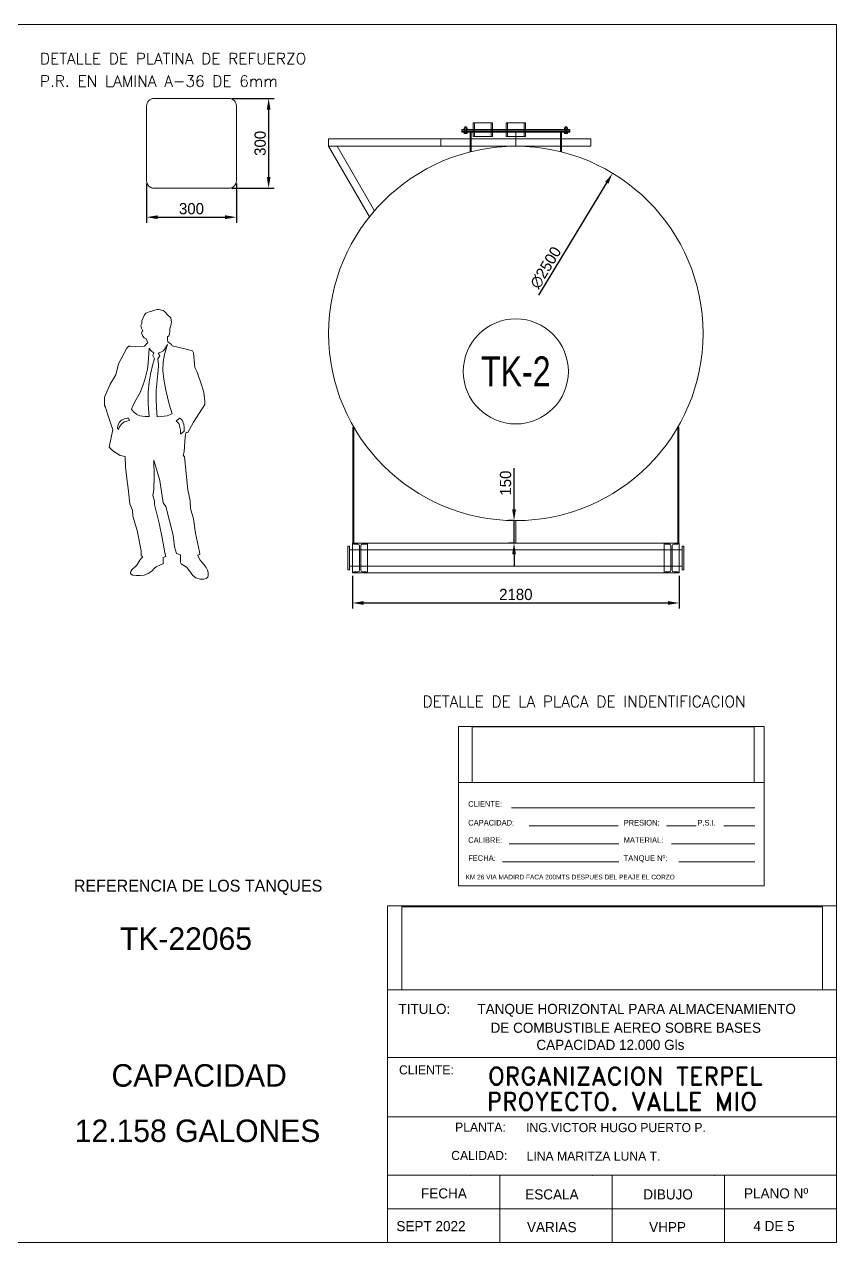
# Model space of a CAD drawing. Header units: millimetres. Extents: x 328839 to 396304, y 3800 to 39483.
# Drawn here: x 339403 to 344826, y 13581 to 21718 of the extents above; entities that cross this region are included whole.
import ezdxf
from ezdxf.enums import TextEntityAlignment as Align

# ---------------------------------------------------------------- set-up
doc = ezdxf.new("R2010")
doc.units = ezdxf.units.MM
doc.linetypes.add('ACAD_ISO02W100', pattern=[15, 12, -3])
for name, color, linetype, lineweight in [('COTA', 2, 'Continuous', 9), ('cotas', 2, 'Continuous', 13), ('dibujo', 7, 'Continuous', 20), ('FIBRA', 3, 'Continuous', 20), ('invisible', 6, 'ACAD_ISO02W100', 9), ('ipe 200', 3, 'Continuous', 9), ('texto', 7, 'Continuous', 18)]:
    doc.layers.add(name, color=color, linetype=linetype, lineweight=lineweight)
doc.styles.add('ROMAND', font='romand')
doc.dimstyles.new('ISO-25', dxfattribs={"dimtxt": 75, "dimasz": 75, "dimexe": 37.5, "dimexo": 18.75, "dimgap": 19, "dimtad": 1, "dimtxsty": 'Standard', "dimcen": 75, "dimadec": 0, "dimazin": 0, "dimtfac": 1, "dimtmove": 0, "dimatfit": 3, "dimfxl": 1, "dimarcsym": 0})
picture_1 = doc.add_image_def('image1.jpg', size_in_pixel=(1415, 280))

# ---------------------------------------------------------------- blocks, each defined once
blk = doc.blocks.new('*D259')
at = {"layer": 'COTA', "color": 0, "lineweight": -2, "transparency": 16777216}
for p, q in [((340218.6, 20654.5), (340218.6, 20392.5)), ((340818.6, 20654.5), (340818.6, 20392.5)), ((340293.6, 20430), (340743.6, 20430))]:
    blk.add_line(p, q, dxfattribs=at)
at = {"layer": 'COTA', "color": 0, "transparency": 16777216}
for points in [[(340293.6, 20442.5), (340293.6, 20417.5), (340218.6, 20430)], [(340743.6, 20442.5), (340743.6, 20417.5), (340818.6, 20430)]]:
    blk.add_solid(points, dxfattribs=at)
at = {"layer": 'Defpoints', "color": 0, "transparency": 16777216}
for p in [(340218.6, 20673.2), (340818.6, 20673.2), (340818.6, 20430)]:
    blk.add_point(p, dxfattribs=at)
at = {"layer": 'COTA', "color": 0, "transparency": 16777216, "insert": (340518.6, 20486.5), "char_height": 75, "attachment_point": 5}
blk.add_mtext('300', dxfattribs=at)
blk = doc.blocks.new('*D260')
at = {"layer": 'COTA', "color": 0, "lineweight": -2, "transparency": 16777216}
for p, q in [((340787.3, 21223.2), (341071.4, 21223.2)), ((341033.9, 21148.2), (341033.9, 20698.2)), ((340787.3, 20623.2), (341071.4, 20623.2))]:
    blk.add_line(p, q, dxfattribs=at)
at = {"layer": 'COTA', "color": 0, "transparency": 16777216}
for points in [[(341021.4, 21148.2), (341046.4, 21148.2), (341033.9, 21223.2)], [(341021.4, 20698.2), (341046.4, 20698.2), (341033.9, 20623.2)]]:
    blk.add_solid(points, dxfattribs=at)
at = {"layer": 'Defpoints', "color": 0, "transparency": 16777216}
for p in [(340768.6, 21223.2), (340768.6, 20623.2), (341033.9, 20623.2)]:
    blk.add_point(p, dxfattribs=at)
at = {"layer": 'COTA', "color": 0, "transparency": 16777216, "insert": (340977.4, 20923.2), "char_height": 75, "attachment_point": 5, "rotation": 90}
blk.add_mtext('300', dxfattribs=at)
blk = doc.blocks.new('*D275')
at = {"layer": 'cotas', "color": 0, "lineweight": -2, "transparency": 16777216}
blk.add_line((342838.3, 19908.6), (343291.7, 20659.5), dxfattribs=at)
at = {"layer": 'cotas', "color": 0, "transparency": 16777216}
blk.add_solid([(343281, 20666), (343302.4, 20653.1), (343330.5, 20723.7)], dxfattribs=at)
at = {"layer": 'Defpoints', "color": 0, "transparency": 16777216}
for p in [(343330.5, 20723.7), (342038.3, 18583.6)]:
    blk.add_point(p, dxfattribs=at)
at = {"layer": 'cotas', "color": 0, "transparency": 16777216, "insert": (342883.8, 20093.2), "char_height": 75, "attachment_point": 5, "rotation": 58.87776}
blk.add_mtext('∅2500', dxfattribs=at)
blk = doc.blocks.new('*D276')
at = {"layer": 'COTA', "color": 0, "lineweight": -2, "transparency": 16777216}
for p, q in [((341594.4, 18034.9), (341594.4, 17815.8)), ((343774.4, 18034.9), (343774.4, 17815.8)), ((341669.4, 17853.3), (343699.4, 17853.3))]:
    blk.add_line(p, q, dxfattribs=at)
at = {"layer": 'COTA', "color": 0, "transparency": 16777216}
for points in [[(341669.4, 17865.8), (341669.4, 17840.8), (341594.4, 17853.3)], [(343699.4, 17865.8), (343699.4, 17840.8), (343774.4, 17853.3)]]:
    blk.add_solid(points, dxfattribs=at)
at = {"layer": 'Defpoints', "color": 0, "transparency": 16777216}
for p in [(341594.4, 18053.7), (343774.4, 18053.7), (343774.4, 17853.3)]:
    blk.add_point(p, dxfattribs=at)
at = {"layer": 'COTA', "color": 0, "transparency": 16777216, "insert": (342684.4, 17909.8), "char_height": 75, "attachment_point": 5}
blk.add_mtext('2180', dxfattribs=at)
blk = doc.blocks.new('*D277')
at = {"layer": 'COTA', "color": 0, "lineweight": -2, "transparency": 16777216}
for p, q in [((342672.6, 18478.7), (342672.6, 18754.2)), ((342665.7, 18403.7), (342635.1, 18403.7)), ((342672.6, 18253.7), (342672.6, 18403.7)), ((342665.7, 18253.7), (342635.1, 18253.7)), ((342672.6, 18178.7), (342672.6, 18103.7))]:
    blk.add_line(p, q, dxfattribs=at)
at = {"layer": 'COTA', "color": 0, "transparency": 16777216}
for points in [[(342660.1, 18478.7), (342685.1, 18478.7), (342672.6, 18403.7)], [(342660.1, 18178.7), (342685.1, 18178.7), (342672.6, 18253.7)]]:
    blk.add_solid(points, dxfattribs=at)
at = {"layer": 'Defpoints', "color": 0, "transparency": 16777216}
for p in [(342672.6, 18403.7), (342684.4, 18403.7), (342684.4, 18253.7)]:
    blk.add_point(p, dxfattribs=at)
at = {"layer": 'COTA', "color": 0, "transparency": 16777216, "insert": (342616.1, 18653.9), "char_height": 75, "attachment_point": 5, "rotation": 90}
blk.add_mtext('150', dxfattribs=at)
blk = doc.blocks.new('hombre')
at = {"color": 0, "linetype": 'Continuous'}
for points in [[(-7.61, 8.02), (-8.65, 8.49), (-8.65, 11.77), (-11.37, 25.36), (-14.19, 34.92), (-14.46, 38.98), (-16.3, 43.31), (-17.38, 53.5), (-18.15, 60.08), (-19.15, 67.89), (-19.42, 74.87), (-22.74, 75.51), (-27.64, 78.53), (-29.92, 81.04), (-27.44, 92.78), (-28.08, 94.06), (-31.13, 103.35), (-32.4, 107.68), (-33.04, 108.89), (-33.04, 114.45), (-29.35, 123.14), (-25.59, 129.31), (-23.75, 136.73), (-18.15, 147.29), (-16.94, 148.5), (-15.7, 148.5), (-12.45, 148.13), (-6.41, 148.5), (-4.76, 150.31), (-4.26, 150.82), (-5.23, 153.43), (-6.68, 154), (-7.51, 155.21), (-8.35, 157.53), (-8.05, 158.3), (-7.51, 158.83), (-8.35, 160.58), (-8.76, 162.26), (-8.12, 163.73), (-8.25, 165.54), (-6.41, 169.53), (-5.5, 170.54), (-3.29, 171.41), (-1.54, 171.92), (1.81, 173.06), (2.88, 173.06), (6.14, 172.32), (7.18, 171.41), (9.06, 169.5), (11.2, 167.52), (11.67, 164.47), (11.37, 163.13), (10.53, 160.04), (10.53, 158.7), (10.33, 156.59), (9.86, 155.45), (8.96, 154.77), (8.96, 152.83), (9.26, 151.42), (11.67, 149.58), (12.11, 148.74), (21.44, 146.62), (25.73, 145.45), (26.37, 144.17), (27.31, 134.25), (28.81, 131.19), (31.93, 121.93), (33.21, 117.61), (33.81, 111.97), (33.81, 109.52), (26.37, 97.75), (22.61, 90.94), (21.33, 90.97), (20.8, 87.85), (20.09, 77.86), (19.32, 75.64), (20.33, 74.67), (22.61, 52.6), (24.05, 45.32), (24.39, 40.12), (26.33, 33.24), (27.64, 23.68), (30.22, 11.1), (30.56, 9.46), (29.05, 8.92), (30.83, 5.6), (33.41, 2.55), (34.72, 0.74), (35.73, -1.17), (36.19, -2.68), (36.19, -4.56), (35.86, -5.7), (34.85, -6.64), (33.21, -7.21), (30.83, -7.01), (27.94, -6.17), (25.93, -4.66), (24.72, -2.99), (23.05, -0.64), (21.64, 0.84), (18.05, 3.15), (17.71, 3.92), (17.71, 5.17), (17.58, 6.41), (17.58, 8.18), (17.58, 9.16), (14.96, 10.13), (13.65, 14.52), (12.78, 22.27), (7.82, 41.43), (5.97, 43.94), (3.79, 58.7), (-0.23, 72.39), (-0.03, 61.29), (-0.23, 52.6), (-0.87, 48.87), (0.37, 45.15), (0.37, 42.7), (3.49, 30.32), (5.33, 20.4), (6.57, 14.22), (7.18, 10.5), (7.82, 8.02), (5.97, 7.41), (6.14, 3.79), (5.97, 3.09), (4.29, 2.38), (1.44, 1.14), (0, 0), (-1.31, -1.51), (-2.52, -2.48), (-3.96, -3.32), (-6.68, -4.33), (-9.36, -4.56), (-11.87, -4.6), (-14.22, -4.39), (-15.33, -3.82), (-15.7, -3.12), (-15.46, -2.08), (-14.83, -0.77), (-11.44, 2.31), (-9.53, 5.57), (-7.61, 8.02)], [(-3.32, 147.29), (-3.89, 137.06), (-4.39, 133.24), (-5.67, 127.74), (-7.04, 123.31), (-9.29, 117.64), (-11.87, 112.91), (-14.46, 108.28), (-15.1, 106.4), (-13.79, 104.56), (-11.57, 102.98), (-9.59, 102.01), (-5.94, 101.51), (-3.32, 101.47), (-3.72, 106.6), (-3.92, 110.13), (-3.89, 118.01), (-3.32, 124.38), (-2.38, 129.85), (-0.87, 136.56), (0.27, 140.05), (-0.74, 142.26), (-0.23, 144.17), (-1.44, 144.95), (-2.38, 145.85), (-3.32, 147.29)], [(9.02, 149.71), (7.01, 146.29), (5.74, 145.28), (4.49, 144.44), (2.65, 143.77), (3.82, 141.96), (2.52, 140.05), (2.88, 136.29), (2.88, 135.12), (2.62, 132.57), (1.48, 119.18), (1.48, 112.41), (1.88, 103.82), (2.11, 101.37), (4.8, 101.64), (8.76, 102.08), (12.14, 103.35), (10.1, 109.86), (7.82, 119.18), (6.51, 126.46), (5.94, 132.17), (6, 137.97), (6.94, 142.97), (7.78, 145.99), (9.02, 149.71)], [(-23.75, 92.78), (-23.15, 94.66), (-21.87, 96.51), (-19.99, 97.92), (-16.34, 98.89), (-17.11, 100.37), (-18.05, 100.5), (-19.76, 100.06), (-21.8, 99.09), (-23.15, 97.75), (-23.88, 96.14), (-24.35, 94.06), (-23.75, 92.78)], [(14.83, 98.32), (15.67, 97.82), (16.44, 96.81), (16.91, 95.47), (17.21, 94.26), (17.58, 92.42), (17.58, 89.83), (20.03, 91.64), (20.03, 94.23), (19.76, 96.31), (19.25, 97.95), (18.82, 98.99), (18.15, 99.83), (17.51, 100.3), (16.91, 100.47), (14.83, 98.32)]]:
    blk.add_lwpolyline(points, dxfattribs=at)

msp = doc.modelspace()

# ---------------------------------------------------------------- linework, layer by layer
at = {"lineweight": 9}
for p, q in [((344826.437, 17330.945), (344826.437, 13580.945)), ((342301.601, 17028.364), (344341.601, 17028.364)), ((342301.601, 17028.364), (342301.601, 15963.364)), ((344341.601, 17028.364), (344341.601, 15963.364)), ((342301.601, 16653.364), (344341.601, 16653.364)), ((342654.585, 16485.044), (344280.391, 16485.044)), ((342773.604, 16365.044), (343368.702, 16365.044)), ((343690.054, 16365.044), (343887.627, 16365.044)), ((344073.297, 16365.044), (344280.391, 16365.044)), ((342640.302, 16245.044), (343371.082, 16245.044)), ((343723.38, 16245.044), (344280.391, 16245.044)), ((342595.075, 16125.044), (343371.082, 16125.044)), ((343773.368, 16125.044), (344280.391, 16125.044)), ((342301.601, 15963.364), (344341.601, 15963.364)), ((341827.87, 15830.945), (344826.437, 15830.945)), ((341827.87, 13580.945), (341827.87, 15830.945)), ((341827.87, 15268.445), (344826.437, 15268.445)), ((341827.87, 14818.445), (344826.437, 14818.445)), ((341827.87, 14630.945), (341827.87, 14180.945)), ((341827.87, 14421.464), (344826.437, 14421.464)), ((341827.87, 13880.945), (341827.87, 14180.945)), ((341827.87, 14030.945), (344826.437, 14030.945)), ((342577.512, 14030.945), (342577.512, 13580.945)), ((343327.153, 14030.945), (343327.153, 13580.945)), ((344076.795, 14030.945), (344076.795, 13580.945)), ((341827.87, 13580.945), (341827.87, 13880.945)), ((341827.87, 13805.945), (344826.437, 13805.945)), ((344826.437, 13580.945), (340476.437, 13580.945)), ((344826.437, 13580.945), (340476.437, 13580.945)), ((341077.87, 13580.945), (341827.87, 13580.945)), ((341077.87, 13580.945), (341827.87, 13580.945))]:
    msp.add_line(p, q, dxfattribs=at)
for p in [(342379.562, 14030.945), (343195.187, 14030.945), (344010.812, 14030.945)]:
    msp.add_point(p, dxfattribs=at)
at = {"layer": 'cotas', "lineweight": 9}
msp.add_line((342684.401, 21003.661), (342684.401, 20903.661), dxfattribs=at)
at = {"layer": 'cotas'}
for p, q in [((342184.401, 20953.661), (341434.401, 20953.661)), ((341434.401, 20953.661), (341434.401, 20903.661)), ((342184.401, 20953.661), (343184.401, 20953.661)), ((342184.401, 20903.661), (342184.401, 20953.661)), ((343184.401, 20953.661), (343184.401, 20903.661)), ((341706.539, 20432.305), (341434.401, 20903.661)), ((341434.401, 20903.661), (342184.401, 20903.661)), ((341740.618, 20473.279), (341492.136, 20903.661)), ((343184.401, 20903.661), (342184.401, 20903.661)), ((341595.87, 19028.661), (341595.87, 18253.661)), ((341601.87, 19028.661), (341601.87, 18253.661)), ((343766.933, 19028.661), (343766.933, 18253.661)), ((343772.933, 19028.661), (343772.933, 18253.661)), ((342684.401, 18403.661), (342684.401, 18253.661)), ((341574.401, 18233.661), (341562.401, 18233.661)), ((341562.401, 18233.661), (341562.401, 18073.661)), ((341574.401, 18233.661), (341574.401, 18073.661)), ((341594.401, 18253.661), (343774.401, 18253.661)), ((341594.401, 18253.661), (341694.401, 18253.661)), ((341594.401, 18253.661), (341594.401, 18053.661)), ((341601.87, 18253.661), (343766.933, 18253.661)), ((341602.401, 18245.661), (341630.401, 18245.661)), ((341640.401, 18235.661), (341640.401, 18071.661)), ((341648.401, 18235.661), (341648.401, 18071.661)), ((341658.401, 18245.661), (341686.401, 18245.661)), ((341694.401, 18253.661), (341694.401, 18053.661)), ((343674.401, 18253.661), (343774.401, 18253.661)), ((343674.401, 18253.661), (343674.401, 18053.661)), ((343682.401, 18245.661), (343710.401, 18245.661)), ((343720.401, 18235.661), (343720.401, 18071.661)), ((343728.401, 18235.661), (343728.401, 18071.661)), ((343738.401, 18245.661), (343766.401, 18245.661)), ((343774.401, 18053.661), (343774.401, 18253.661)), ((343794.401, 18233.661), (343794.401, 18073.661)), ((343794.401, 18233.661), (343806.401, 18233.661)), ((343806.401, 18233.661), (343806.401, 18073.661)), ((341574.401, 18208.661), (343794.401, 18208.661)), ((341562.401, 18073.661), (341574.401, 18073.661)), ((341574.401, 18098.661), (343794.401, 18098.661)), ((343806.401, 18073.661), (343794.401, 18073.661)), ((341694.401, 18053.661), (341594.401, 18053.661)), ((341594.401, 18053.661), (343774.401, 18053.661)), ((341630.401, 18061.661), (341602.401, 18061.661)), ((341686.401, 18061.661), (341658.401, 18061.661)), ((343774.401, 18053.661), (343674.401, 18053.661)), ((343710.401, 18061.661), (343682.401, 18061.661)), ((343766.401, 18061.661), (343738.401, 18061.661))]:
    msp.add_line(p, q, dxfattribs=at)
msp.add_circle((342684.401, 19653.661), 1250, dxfattribs=at)
for centre, radius, start, end in [((341602.401, 18253.661), 8, 180, 270), ((341630.401, 18235.661), 10, 0, 90), ((341658.401, 18235.661), 10, 90, 180), ((341686.401, 18253.661), 8, 270, 0), ((343682.401, 18253.661), 8, 180, 270), ((343710.401, 18235.661), 10, 0, 90), ((343738.401, 18235.661), 10, 90, 180), ((343766.401, 18253.661), 8, 270, 0), ((341630.401, 18071.661), 10, 270, 0), ((341658.401, 18071.661), 10, 180, 270), ((343710.401, 18071.661), 10, 270, 0), ((343738.401, 18071.661), 10, 180, 270), ((341602.401, 18053.661), 8, 90, 180), ((341686.401, 18053.661), 8, 0, 90), ((343682.401, 18053.661), 8, 90, 180), ((343766.401, 18053.661), 8, 0, 90)]:
    msp.add_arc(centre, radius, start, end, dxfattribs=at)
at = {"layer": 'cotas', "lineweight": 9}
for p in [(342577.512, 14030.945), (343327.153, 14030.945), (344076.795, 14030.945)]:
    msp.add_point(p, dxfattribs=at)
at = {"layer": 'dibujo', "lineweight": 13}
for p, q in [((340218.581, 20673.247), (340218.581, 21173.247)), ((340268.581, 21223.247), (340768.581, 21223.247)), ((340818.581, 21173.247), (340818.581, 20673.247)), ((340768.581, 20623.247), (340268.581, 20623.247))]:
    msp.add_line(p, q, dxfattribs=at)
at = {"layer": 'dibujo', "lineweight": 9}
for p, q in [((342324.401, 21014.661), (342324.401, 21006.661)), ((342324.401, 21014.661), (343044.401, 21014.661)), ((342324.401, 21006.661), (342324.401, 21014.661)), ((343044.401, 21006.661), (342324.401, 21006.661)), ((342324.401, 21006.661), (342324.401, 21003.661)), ((342324.401, 21003.661), (342379.401, 21003.661)), ((342324.401, 20997.661), (342324.401, 21003.661)), ((343044.401, 20997.661), (342324.401, 20997.661)), ((342338.401, 21025.661), (342339.401, 21026.661)), ((342338.401, 21025.661), (342338.401, 21015.661)), ((342338.401, 21015.661), (342339.401, 21014.661)), ((342360.401, 20997.661), (342338.401, 20997.661)), ((342338.401, 20997.661), (342338.401, 20990.661)), ((342339.401, 21026.661), (342359.401, 21026.661)), ((342339.401, 21014.661), (342359.401, 21014.661)), ((342355.401, 21033.661), (342343.401, 21033.661)), ((342343.401, 21033.661), (342343.401, 20997.661)), ((342343.401, 21025.661), (342343.401, 21014.661)), ((342343.401, 20997.661), (342355.401, 20997.661)), ((342343.401, 20997.661), (342343.401, 20989.661)), ((342355.401, 20997.661), (342355.401, 21033.661)), ((342355.401, 21025.661), (342355.401, 21014.661)), ((342355.401, 20997.661), (342355.401, 20989.661)), ((342360.401, 21025.661), (342359.401, 21026.661)), ((342360.401, 21015.661), (342359.401, 21014.661)), ((342360.401, 21015.661), (342360.401, 21025.661)), ((342360.401, 20990.661), (342360.401, 20997.661)), ((342379.401, 21003.661), (342379.401, 20865.88)), ((342379.401, 21003.661), (342385.401, 20997.661)), ((342379.401, 21003.661), (343044.401, 21003.661)), ((342385.401, 20997.661), (342385.401, 20867.374)), ((342400.401, 21059.661), (342528.401, 21059.661)), ((342400.401, 20969.661), (342400.401, 21059.661)), ((342528.401, 21059.661), (342528.401, 20969.661)), ((342620.401, 21059.661), (342748.401, 21059.661)), ((342620.401, 20969.661), (342620.401, 21059.661)), ((342748.401, 21059.661), (342748.401, 20969.661)), ((342989.401, 21003.661), (342983.401, 20997.661)), ((342983.401, 20997.661), (342983.401, 20867.374)), ((342989.401, 21003.661), (342989.401, 21006.661)), ((342989.401, 21006.661), (343044.401, 21006.661)), ((342989.401, 20997.661), (342989.401, 21003.661)), ((342989.401, 21003.661), (343044.401, 21003.661)), ((342989.401, 20997.661), (342989.401, 20865.88)), ((343008.401, 21025.661), (343009.401, 21026.661)), ((343008.401, 21015.661), (343008.401, 21025.661)), ((343008.401, 21015.661), (343009.401, 21014.661)), ((343008.401, 20997.661), (343030.401, 20997.661)), ((343008.401, 20990.661), (343008.401, 20997.661)), ((343029.401, 21026.661), (343009.401, 21026.661)), ((343029.401, 21014.661), (343009.401, 21014.661)), ((343013.401, 21033.661), (343025.401, 21033.661)), ((343013.401, 20997.661), (343013.401, 21033.661)), ((343013.401, 21025.661), (343013.401, 21014.661)), ((343025.401, 20997.661), (343013.401, 20997.661)), ((343013.401, 20997.661), (343013.401, 20989.661)), ((343025.401, 21033.661), (343025.401, 20997.661)), ((343025.401, 21025.661), (343025.401, 21014.661)), ((343025.401, 20997.661), (343025.401, 20989.661)), ((343030.401, 21025.661), (343029.401, 21026.661)), ((343030.401, 21015.661), (343029.401, 21014.661)), ((343030.401, 21025.661), (343030.401, 21015.661)), ((343030.401, 20997.661), (343030.401, 20990.661)), ((343044.401, 21006.661), (343044.401, 21014.661)), ((343044.401, 21006.661), (343044.401, 21003.661)), ((343044.401, 20997.661), (343044.401, 21003.661)), ((342338.401, 20990.661), (342339.401, 20989.661)), ((342339.401, 20989.661), (342359.401, 20989.661)), ((342360.401, 20990.661), (342359.401, 20989.661)), ((342528.401, 20969.661), (342400.401, 20969.661)), ((342748.401, 20969.661), (342620.401, 20969.661)), ((343008.401, 20990.661), (343009.401, 20989.661)), ((343029.401, 20989.661), (343009.401, 20989.661)), ((343030.401, 20990.661), (343029.401, 20989.661))]:
    msp.add_line(p, q, dxfattribs=at)
at = {"layer": 'dibujo', "lineweight": 13}
for centre, start, end in [((340268.581, 21173.247), 90, 180), ((340768.581, 21173.247), 0, 90), ((340268.581, 20673.247), 180, 270), ((340768.581, 20673.247), 270, 0)]:
    msp.add_arc(centre, 50, start, end, dxfattribs=at)
at = {"layer": 'dibujo', "lineweight": 9}
for centre, radius, start, end in [((342340.901, 21023.036), 3.625, 46.397181, 133.602819), ((342340.901, 21018.286), 3.625, 226.397181, 313.602819), ((342349.401, 21008.161), 18.5, 71.0753556, 108.9246444), ((342349.401, 21033.161), 18.5, 251.0753556, 288.9246444), ((342357.901, 21023.036), 3.625, 46.397181, 133.602819), ((342357.901, 21018.286), 3.625, 226.397181, 313.602819), ((343010.901, 21023.036), 3.625, 46.397181, 133.602819), ((343010.901, 21018.286), 3.625, 226.397181, 313.602819), ((343019.401, 21008.161), 18.5, 71.0753556, 108.9246444), ((343019.401, 21033.161), 18.5, 251.0753556, 288.9246444), ((343027.901, 21023.036), 3.625, 46.397181, 133.602819), ((343027.901, 21018.286), 3.625, 226.397181, 313.602819), ((342340.901, 20993.286), 3.625, 226.397181, 313.602819), ((342349.401, 21008.161), 18.5, 251.0753556, 288.9246444), ((342357.901, 20993.286), 3.625, 226.397181, 313.602819), ((343010.901, 20993.286), 3.625, 226.397181, 313.602819), ((343019.401, 21008.161), 18.5, 251.0753556, 288.9246444), ((343027.901, 20993.286), 3.625, 226.397181, 313.602819)]:
    msp.add_arc(centre, radius, start, end, dxfattribs=at)
at = {"layer": 'FIBRA'}
msp.add_line((344826.437, 21717.955), (328838.789, 21717.955), dxfattribs=at)
at = {"layer": 'FIBRA', "lineweight": 9}
for p, q in [((344826.437, 13580.945), (344826.437, 21717.955)), ((328838.789, 13580.945), (344826.437, 13580.945))]:
    msp.add_line(p, q, dxfattribs=at)
at = {"layer": 'invisible', "lineweight": 9, "ltscale": 0.05}
for p, q in [((342344.401, 21033.661), (342344.401, 20997.661)), ((342354.401, 20997.661), (342354.401, 21033.661)), ((343014.401, 20997.661), (343014.401, 21033.661)), ((343024.401, 21033.661), (343024.401, 20997.661))]:
    msp.add_line(p, q, dxfattribs=at)
at = {"layer": 'invisible', "lineweight": 9, "ltscale": 0.1}
for p, q in [((342409.401, 21059.661), (342409.401, 20969.661)), ((342519.401, 21059.661), (342519.401, 20969.661)), ((342629.401, 21059.661), (342629.401, 20969.661)), ((342739.401, 21059.661), (342739.401, 20969.661))]:
    msp.add_line(p, q, dxfattribs=at)
at = {"layer": 'ipe 200'}
msp.add_circle((342684.401, 19399.907), 350.76, dxfattribs=at)

# ---------------------------------------------------------------- block references
at = {"layer": 'cotas', "lineweight": 9, "xscale": 10, "yscale": 10, "zscale": 10}
msp.add_blockref('hombre', (340269.029, 18083.414), dxfattribs=at)

# ---------------------------------------------------------------- texts
at = {"lineweight": 9}
for s, height, p in [('CLIENTE:', 37.5, (342366.557, 16492.178)), ('CAPACIDAD:', 37.5, (342366.557, 16367.002)), ('PRESION:', 37.5, (343404.408, 16367.002)), ('P.S.I.', 37.5, (343897.148, 16367.002)), ('CALIBRE:', 37.5, (342366.557, 16251.338)), ('MATERIAL:', 37.5, (343404.408, 16251.338)), ('FECHA:', 37.5, (342366.557, 16130.918)), ('TANQUE Nº:', 37.5, (343404.408, 16130.918)), (' KM 26 VIA MADIRD FACA 200MTS DESPUES DEL PEAJE EL CORZO ', 31.5, (342336.564, 16007.081)), ('CLIENTE:', 60.75, (341904.483, 14704.606)), ('PLANTA: ', 60.75, (342278.778, 14321.803)), ('ING.VICTOR HUGO PUERTO P.', 60.75, (342752.758, 14319.152)), ('CALIDAD:', 60.75, (342253.075, 14132.757)), ('LINA MARITZA LUNA T. ', 60.75, (342756.413, 14128.606)), ('FECHA', 67.5, (342051.556, 13875.872)), ('ESCALA', 67.5, (342747.188, 13869.337)), ('DIBUJO', 67.5, (343535.469, 13869.337)), ('PLANO Nº', 67.5, (344208.042, 13876.205)), ('SEPT 2022', 67.5, (341887.024, 13657.525)), ('VARIAS', 67.5, (342758.895, 13650.991)), ('VHPP', 67.5, (343574.493, 13650.991)), ('4 DE 5', 67.5, (344270.48, 13657.859))]:
    msp.add_text(s, height=height, dxfattribs=at).set_placement(p)
for s, p in [('TITULO:', (342073.619, 15108.228)), ('TANQUE HORIZONTAL PARA ALMACENAMIENTO', (343491.057, 15108.228)), ('DE COMBUSTIBLE AEREO SOBRE BASES ', (343431.038, 14982.502)), ('CAPACIDAD 12.000 Gls', (343315.933, 14868.391))]:
    msp.add_text(s, height=67.5, dxfattribs=at).set_placement(p, align=Align.CENTER)
at = {"lineweight": 9, "style": 'ROMAND'}
for s, p in [('ORGANIZACION TERPEL', (342498.309, 14633.711)), ('PROYECTO. VALLE MIO', (342490.746, 14464.076))]:
    msp.add_text(s, height=120, dxfattribs=at).set_placement(p)
at = {"layer": 'cotas', "lineweight": 13, "style": 'ROMAND'}
for s, p in [('DETALLE DE PLATINA DE REFUERZO', (339507.167, 21451.564)), ('P.R. EN LAMINA A-36 DE 6mm', (339507.167, 21301.384))]:
    msp.add_text(s, height=75, dxfattribs=at).set_placement(p)
at = {"layer": 'cotas', "lineweight": 9, "width": 0.8}
msp.add_text('TK-2', height=200, dxfattribs=at).set_placement((342684.401, 19399.907), align=Align.MIDDLE_CENTER)
at = {"layer": 'cotas', "lineweight": 9, "style": 'ROMAND'}
msp.add_text('DETALLE DE LA PLACA DE INDENTIFICACION', height=75, dxfattribs=at).set_placement((342061.825, 17157.139))
at = {"layer": 'texto', "lineweight": 9}
for s, height, p in [('REFERENCIA DE LOS TANQUES', 80, (339733.534, 15925.105)), ('TK-22065', 150, (340041.656, 15536.449)), ('CAPACIDAD', 150, (339984.698, 14622.928)), ('12.158 GALONES', 150, (339739.975, 14253.034))]:
    msp.add_text(s, height=height, dxfattribs=at).set_placement(p)

# ---------------------------------------------------------------- dimensions: what is measured, and where the dimension line sits
at = {"layer": 'COTA'}
dim = msp.add_linear_dim(base=(341033.902, 20623.247), p1=(340768.581, 21223.247), p2=(340768.581, 20623.247), angle=90, dimstyle='ISO-25', override={"dimlfac": 0.5}, dxfattribs=at)
dim.commit()
dim.dimension.update_dxf_attribs({"geometry": '*D260', "text_midpoint": (340977.402, 20923.247)})
dim = msp.add_linear_dim(base=(340818.581, 20429.996), p1=(340218.581, 20673.247), p2=(340818.581, 20673.247), dimstyle='ISO-25', override={"dimlfac": 0.5}, dxfattribs=at)
dim.commit()
dim.dimension.update_dxf_attribs({"geometry": '*D259', "text_midpoint": (340518.581, 20486.496)})
dim = msp.add_linear_dim(base=(342672.604, 18403.661), p1=(342684.401, 18253.661), p2=(342684.401, 18403.661), angle=90, dimstyle='ISO-25', dxfattribs=at)
dim.commit()
dim.dimension.update_dxf_attribs({"geometry": '*D277', "text_midpoint": (342616.104, 18653.911)})
dim = msp.add_linear_dim(base=(343774.401, 17853.26), p1=(341594.401, 18053.661), p2=(343774.401, 18053.661), dimstyle='ISO-25', dxfattribs=at)
dim.commit()
dim.dimension.update_dxf_attribs({"geometry": '*D276', "text_midpoint": (342684.401, 17909.76)})
at = {"layer": 'cotas'}
dim = msp.add_diameter_dim_2p(p1=(342038.319, 18583.578), p2=(343330.483, 20723.744), dimstyle='ISO-25', dxfattribs=at)
dim.commit()
dim.dimension.update_dxf_attribs({"geometry": '*D275', "text_midpoint": (342932.158, 20064.011), "dimtype": 163})

# ---------------------------------------------------------------- pictures from other files: only their frames are drawn
at = {"layer": 'COTA'}
image = msp.add_image(picture_1, insert=(342392.533, 16653.364), size_in_units=(1883.678, 372.742), dxfattribs=at)
image.dxf.flags = 7
image = msp.add_image(picture_1, insert=(341923.854, 15268.445), size_in_units=(2809.213, 555.887), dxfattribs=at)
image.dxf.flags = 7

doc.saveas('drawing.dxf')
